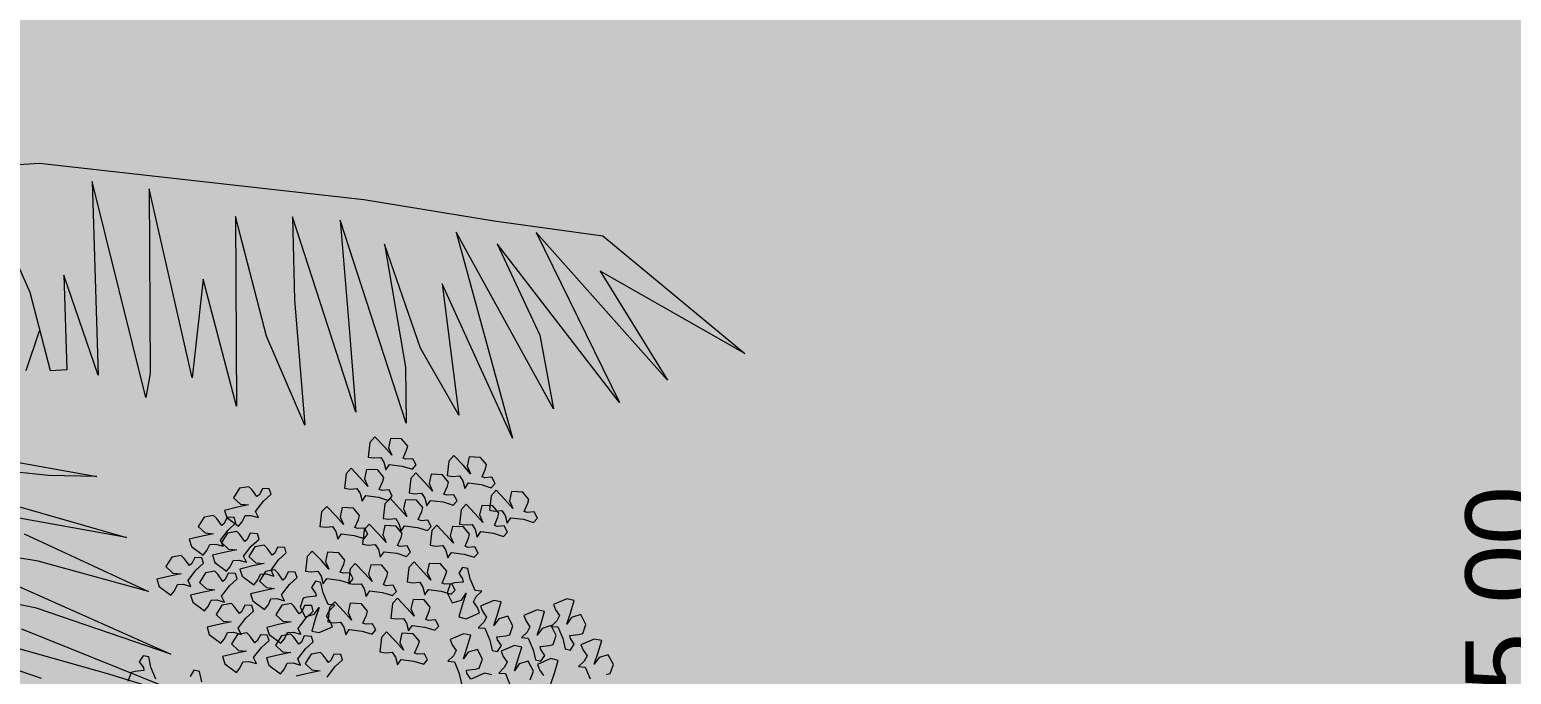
# Model space of a CAD drawing. Header units: metres. Extents: x 8 to 2416, y -346 to 476.
# Drawn here: x 24.817 to 27.759, y 30.288 to 31.567 of the extents above; entities that cross this region are included whole.
import ezdxf

# ---------------------------------------------------------------- set-up
doc = ezdxf.new("R2010")
doc.units = ezdxf.units.M
doc.header["$PDMODE"] = 34
doc.linetypes.add('0', pattern=[0])
doc.layers.get('0').update_dxf_attribs({"color": 250, "linetype": '0', "lineweight": 20})
doc.layers.get('Defpoints').update_dxf_attribs({"color": 6})
for name, color, linetype, lineweight in [('ARBOLES', 86, 'Continuous', 0), ('calle', 254, 'Continuous', 0), ('DIMENSIONES', 5, 'Continuous', 5)]:
    doc.layers.add(name, color=color, linetype=linetype, lineweight=lineweight)
doc.layers.add('grama', color=7, linetype='Continuous', lineweight=0, true_color=0x698c45)
doc.styles.add('ESC100-2mm', font='arial.ttf', dxfattribs={"height": 0.15})
doc.dimstyles.new('DIMS100', dxfattribs={"dimtxt": 0.15, "dimasz": 0.2, "dimexe": 0.1, "dimexo": 0.1, "dimgap": 0.05, "dimtad": 2, "dimzin": 4, "dimdsep": 46, "dimtxsty": 'ESC100-2mm', "dimblk": 'DOTSMALL', "dimcen": 0.1, "dimdle": 0.1, "dimclrd": 256, "dimclre": 256, "dimclrt": 1, "dimadec": 0, "dimazin": 0, "dimtfac": 1, "dimtix": 1, "dimtmove": 2, "dimatfit": 3, "dimfxl": 1, "dimtolj": 1, "dimtzin": 0, "dimlwd": -1, "dimarcsym": 0})

# ---------------------------------------------------------------- blocks, each defined once
blk = doc.blocks.new('A2')
at = {"layer": 'ARBOLES', "color": 87, "true_color": 0x4f6a34, "extrusion": (-5.08599e-09, -1.37735e-08, 1)}
for p, q in [((731.65, -88.75, 0), (748.02, -87.64, 0)), ((748.02, -87.64, 0), (799.56, -93.42, 0)), ((764.91, -124.86, 0), (756.39, -90.55, 0)), ((756.39, -90.55, 0), (757.33, -121.28, 0)), ((772.25, -121.74, 0), (765.43, -91.74, 0)), ((765.43, -91.74, 0), (765.6, -121.05, 0)), ((799.56, -93.42, 0), (820.22, -96.78, 0)), ((746.5, -108.16, 0), (740.41, -94.42, 0)), ((784.05, -115.09, 0), (779.14, -96.12, 0)), ((779.14, -96.12, 0), (779.3, -126.22, 0)), ((798.29, -127.18, 0), (788.18, -96.15, 0)), ((788.18, -96.15, 0), (788.51, -109.35, 0)), ((806.24, -128.92, 0), (795.77, -96.7, 0)), ((795.77, -96.7, 0), (797.28, -114.5, 0)), ((829.69, -126.64, 0), (814.19, -98.59, 0)), ((814.19, -98.59, 0), (823.13, -131.33, 0)), ((820.22, -96.78, 0), (837.52, -99.19, 0)), ((847.76, -122.11, 0), (826.9, -98.63, 0)), ((826.9, -98.63, 0), (840.16, -125.63, 0)), ((808.52, -117, 0), (802.82, -100.5, 0)), ((802.82, -100.5, 0), (806.16, -120.02, 0)), ((840.16, -125.63, 0), (820.73, -100.45, 0)), ((820.73, -100.45, 0), (827.49, -114.97, 0)), ((837.52, -99.19, 0), (860.07, -117.85, 0)), ((757.33, -121.28, 0), (751.89, -105.45, 0)), ((751.89, -105.45, 0), (752.36, -120.48, 0)), ((860.07, -117.85, 0), (837.09, -104.8, 0)), ((837.09, -104.8, 0), (847.76, -122.11, 0)), ((749.75, -120.62, 0), (746.5, -108.16, 0)), ((774.02, -106.05, 0), (772.25, -121.74, 0)), ((779.3, -126.22, 0), (774.02, -106.05, 0)), ((823.13, -131.33, 0), (811.96, -106.81, 0)), ((811.96, -106.81, 0), (814.62, -127.64, 0)), ((788.51, -109.35, 0), (790.17, -129.24, 0)), ((747.94, -114.34, 0), (745.82, -120.61, 0)), ((790.17, -129.24, 0), (784.05, -115.09, 0)), ((797.28, -114.5, 0), (798.29, -127.18, 0)), ((827.49, -114.97, 0), (829.69, -126.64, 0)), ((814.62, -127.64, 0), (808.52, -117, 0)), ((806.16, -120.02, 0), (806.24, -128.92, 0)), ((752.36, -120.48, 0), (749.75, -120.62, 0)), ((765.6, -121.05, 0), (764.91, -124.86, 0)), ((749.43, -137.22, 0), (733.32, -135.6, 0)), ((741.44, -134.58, 0), (757.13, -137.39, 0)), ((731.89, -138.51, 0), (761.85, -147.09, 0)), ((757.13, -137.39, 0), (749.43, -137.22, 0)), ((761.85, -147.09, 0), (744.17, -143.89, 0)), ((747.81, -150.86, 0), (729.88, -147.92, 0)), ((745.59, -146.51, 0), (765.33, -155.63, 0)), ((765.33, -155.63, 0), (747.81, -150.86, 0)), ((747.53, -158.3, 0), (730.9, -154.84, 0)), ((744.14, -154.62, 0), (768.85, -165.58, 0)), ((768.85, -165.58, 0), (747.53, -158.3, 0)), ((726.58, -161.89, 0), (748.28, -169.44, 0)), ((745.16, -161.58, 0), (776, -173.98, 0)), ((759.01, -168.8, 0), (741.75, -163.92, 0)), ((776, -173.98, 0), (759.01, -168.8, 0))]:
    blk.add_line(p, q, dxfattribs=at)
blk = doc.blocks.new('TREES')
at = {"layer": 'ARBOLES', "color": 252, "true_color": 0x8da178}
for p, q in [((-0.0247, 0.1708), (-0.0249, 0.1609)), ((-0.0216, 0.1749), (-0.0247, 0.1708)), ((-0.0149, 0.1689), (-0.0216, 0.1749)), ((-0.0111, 0.1749), (-0.0119, 0.1685)), ((-0.0036, 0.1753), (-0.0111, 0.1749)), ((0.001, 0.1708), (-0.0036, 0.1753)), ((0.0005, 0.168), (0.001, 0.1708)), ((-0.0249, 0.1609), (-0.0211, 0.1607)), ((-0.0211, 0.1607), (-0.0164, 0.1615)), ((-0.0164, 0.1615), (-0.014, 0.1584)), ((-0.0092, 0.1637), (-0.0149, 0.1689)), ((-0.0119, 0.1685), (-0.0092, 0.1637)), ((-0.0013, 0.1624), (0.0005, 0.168)), ((0.0007, 0.1618), (-0.0013, 0.1624)), ((0.0053, 0.1626), (0.0007, 0.1618)), ((0.0079, 0.1586), (0.0053, 0.1626)), ((0.0296, 0.1633), (0.0294, 0.1534)), ((0.0327, 0.1673), (0.0296, 0.1633)), ((0.0395, 0.1614), (0.0327, 0.1673)), ((0.0451, 0.1561), (0.0395, 0.1614)), ((0.0432, 0.1674), (0.0424, 0.161)), ((0.0424, 0.161), (0.0451, 0.1561)), ((0.0507, 0.1678), (0.0432, 0.1674)), ((0.0553, 0.1633), (0.0507, 0.1678)), ((0.053, 0.1549), (0.0549, 0.1605)), ((0.0549, 0.1605), (0.0553, 0.1633)), ((-0.0356, 0.1523), (-0.0387, 0.1482)), ((-0.0289, 0.1464), (-0.0356, 0.1523)), ((-0.0252, 0.1524), (-0.026, 0.146)), ((-0.0176, 0.1528), (-0.0252, 0.1524)), ((-0.013, 0.1482), (-0.0176, 0.1528)), ((-0.014, 0.1584), (-0.0122, 0.1534)), ((-0.0122, 0.1534), (-0.01, 0.1573)), ((-0.01, 0.1573), (-0.0014, 0.157)), ((-0.0014, 0.157), (0.0056, 0.1556)), ((0.0082, 0.1533), (0.0051, 0.1492)), ((0.0056, 0.1556), (0.0079, 0.1586)), ((0.0149, 0.1473), (0.0082, 0.1533)), ((0.0187, 0.1533), (0.0178, 0.1469)), ((0.0262, 0.1537), (0.0187, 0.1533)), ((0.0308, 0.1492), (0.0262, 0.1537)), ((0.0294, 0.1534), (0.0332, 0.1532)), ((0.0332, 0.1532), (0.0379, 0.154)), ((0.0379, 0.154), (0.0403, 0.1509)), ((0.0403, 0.1509), (0.0422, 0.1459)), ((0.055, 0.1543), (0.053, 0.1549)), ((0.0596, 0.1551), (0.055, 0.1543)), ((0.0622, 0.1511), (0.0596, 0.1551)), ((0.0599, 0.148), (0.0622, 0.1511)), ((-0.0387, 0.1482), (-0.0389, 0.1384)), ((-0.0232, 0.1411), (-0.0289, 0.1464)), ((-0.026, 0.146), (-0.0232, 0.1411)), ((-0.0154, 0.1398), (-0.0135, 0.1455)), ((-0.0135, 0.1455), (-0.013, 0.1482)), ((0.0051, 0.1492), (0.0049, 0.1394)), ((0.0206, 0.1421), (0.0149, 0.1473)), ((0.0178, 0.1469), (0.0206, 0.1421)), ((0.0284, 0.1408), (0.0303, 0.1464)), ((0.0304, 0.1402), (0.0284, 0.1408)), ((0.0303, 0.1464), (0.0308, 0.1492)), ((0.0351, 0.141), (0.0304, 0.1402)), ((0.0377, 0.137), (0.0351, 0.141)), ((0.0422, 0.1459), (0.0443, 0.1498)), ((0.0443, 0.1498), (0.053, 0.1495)), ((0.053, 0.1495), (0.0599, 0.148)), ((0.0603, 0.1426), (0.0601, 0.1328)), ((0.0634, 0.1467), (0.0603, 0.1426)), ((0.0701, 0.1407), (0.0634, 0.1467)), ((0.0758, 0.1355), (0.0701, 0.1407)), ((0.0739, 0.1467), (0.073, 0.1404)), ((0.073, 0.1404), (0.0758, 0.1355)), ((0.0814, 0.1471), (0.0739, 0.1467)), ((0.086, 0.1426), (0.0814, 0.1471)), ((0.0855, 0.1399), (0.086, 0.1426)), ((-0.1096, 0.1317), (-0.1131, 0.125)), ((-0.1034, 0.1334), (-0.1096, 0.1317)), ((-0.1013, 0.1316), (-0.1034, 0.1334)), ((-0.0973, 0.1272), (-0.1013, 0.1316)), ((-0.0942, 0.133), (-0.0958, 0.1286)), ((-0.0895, 0.1333), (-0.0942, 0.133)), ((-0.088, 0.1298), (-0.0895, 0.1333)), ((-0.0389, 0.1384), (-0.0351, 0.1382)), ((-0.0351, 0.1382), (-0.0305, 0.139)), ((-0.0305, 0.139), (-0.028, 0.1359)), ((-0.028, 0.1359), (-0.0262, 0.1308)), ((-0.0262, 0.1308), (-0.024, 0.1348)), ((-0.024, 0.1348), (-0.0154, 0.1345)), ((-0.0134, 0.1393), (-0.0154, 0.1398)), ((-0.0154, 0.1345), (-0.0085, 0.133)), ((-0.0088, 0.1401), (-0.0134, 0.1393)), ((-0.0107, 0.1304), (-0.0109, 0.1206)), ((-0.0076, 0.1345), (-0.0107, 0.1304)), ((-0.0062, 0.1361), (-0.0088, 0.1401)), ((-0.0085, 0.133), (-0.0062, 0.1361)), ((-0.0008, 0.1285), (-0.0076, 0.1345)), ((0.0029, 0.1345), (0.0021, 0.1282)), ((0.0104, 0.1349), (0.0029, 0.1345)), ((0.0049, 0.1394), (0.0087, 0.1391)), ((0.0087, 0.1391), (0.0133, 0.1399)), ((0.015, 0.1304), (0.0104, 0.1349)), ((0.0133, 0.1399), (0.0158, 0.1368)), ((0.0146, 0.1276), (0.015, 0.1304)), ((0.0158, 0.1368), (0.0176, 0.1318)), ((0.0176, 0.1318), (0.0198, 0.1357)), ((0.0198, 0.1357), (0.0284, 0.1354)), ((0.0284, 0.1354), (0.0353, 0.134)), ((0.0353, 0.134), (0.0377, 0.137)), ((0.041, 0.1313), (0.0408, 0.1215)), ((0.0441, 0.1354), (0.041, 0.1313)), ((0.0508, 0.1295), (0.0441, 0.1354)), ((0.0546, 0.1355), (0.0538, 0.1291)), ((0.0621, 0.1359), (0.0546, 0.1355)), ((0.0601, 0.1328), (0.0639, 0.1326)), ((0.0667, 0.1313), (0.0621, 0.1359)), ((0.0639, 0.1326), (0.0685, 0.1334)), ((0.0662, 0.1286), (0.0667, 0.1313)), ((0.0685, 0.1334), (0.071, 0.1302)), ((0.0836, 0.1342), (0.0855, 0.1399)), ((0.0856, 0.1337), (0.0836, 0.1342)), ((0.0903, 0.1345), (0.0856, 0.1337)), ((0.0929, 0.1305), (0.0903, 0.1345)), ((0.0905, 0.1274), (0.0929, 0.1305)), ((-0.1131, 0.125), (-0.108, 0.1211)), ((-0.1024, 0.1211), (-0.1097, 0.1188)), ((-0.108, 0.1211), (-0.1024, 0.1211)), ((-0.0958, 0.1286), (-0.0973, 0.1272)), ((-0.0973, 0.1172), (-0.0927, 0.1245)), ((-0.0927, 0.1245), (-0.088, 0.1298)), ((-0.0528, 0.121), (-0.053, 0.1112)), ((-0.0497, 0.1251), (-0.0528, 0.121)), ((-0.0429, 0.1192), (-0.0497, 0.1251)), ((-0.0392, 0.1252), (-0.04, 0.1188)), ((-0.0316, 0.1256), (-0.0392, 0.1252)), ((-0.027, 0.121), (-0.0316, 0.1256)), ((-0.0275, 0.1183), (-0.027, 0.121)), ((-0.0109, 0.1206), (-0.0071, 0.1204)), ((-0.0071, 0.1204), (-0.0024, 0.1212)), ((-0.0024, 0.1212), (0, 0.118)), ((0.0048, 0.1233), (-0.0008, 0.1285)), ((0.0021, 0.1282), (0.0048, 0.1233)), ((0.0127, 0.122), (0.0146, 0.1276)), ((0.0147, 0.1214), (0.0127, 0.122)), ((0.0193, 0.1222), (0.0147, 0.1214)), ((0.0219, 0.1182), (0.0193, 0.1222)), ((0.0408, 0.1215), (0.0446, 0.1213)), ((0.0446, 0.1213), (0.0493, 0.1221)), ((0.0493, 0.1221), (0.0517, 0.119)), ((0.0565, 0.1242), (0.0508, 0.1295)), ((0.0538, 0.1291), (0.0565, 0.1242)), ((0.0644, 0.1229), (0.0662, 0.1286)), ((0.0664, 0.1224), (0.0644, 0.1229)), ((0.071, 0.1232), (0.0664, 0.1224)), ((0.071, 0.1302), (0.0728, 0.1252)), ((0.0736, 0.1192), (0.071, 0.1232)), ((0.0728, 0.1252), (0.075, 0.1291)), ((0.075, 0.1291), (0.0836, 0.1289)), ((0.0836, 0.1289), (0.0905, 0.1274)), ((-0.1253, 0.1118), (-0.1316, 0.1101)), ((-0.1232, 0.1101), (-0.1253, 0.1118)), ((-0.1097, 0.1188), (-0.1183, 0.1159)), ((-0.1183, 0.1159), (-0.1163, 0.1112)), ((-0.1161, 0.1115), (-0.1178, 0.1071)), ((-0.1163, 0.1112), (-0.1079, 0.1061)), ((-0.1114, 0.1117), (-0.1161, 0.1115)), ((-0.1099, 0.1082), (-0.1114, 0.1117)), ((-0.1058, 0.1093), (-0.1041, 0.1137)), ((-0.1041, 0.1137), (-0.1002, 0.1142)), ((-0.1002, 0.1142), (-0.0949, 0.1133)), ((-0.0949, 0.1133), (-0.0973, 0.1172)), ((-0.053, 0.1112), (-0.0491, 0.111)), ((-0.0491, 0.111), (-0.0445, 0.1118)), ((-0.0445, 0.1118), (-0.042, 0.1087)), ((-0.0372, 0.1139), (-0.0429, 0.1192)), ((-0.04, 0.1188), (-0.0372, 0.1139)), ((-0.0294, 0.1126), (-0.0275, 0.1183)), ((-0.0274, 0.1121), (-0.0294, 0.1126)), ((-0.0228, 0.1129), (-0.0274, 0.1121)), ((-0.023, 0.1116), (-0.0232, 0.1018)), ((-0.0199, 0.1157), (-0.023, 0.1116)), ((-0.0202, 0.1089), (-0.0228, 0.1129)), ((-0.0131, 0.1098), (-0.0199, 0.1157)), ((-0.0094, 0.1158), (-0.0102, 0.1094)), ((-0.0018, 0.1162), (-0.0094, 0.1158)), ((0.0028, 0.1116), (-0.0018, 0.1162)), ((0, 0.118), (0.0019, 0.113)), ((0.0019, 0.113), (0.004, 0.1169)), ((0.0023, 0.1089), (0.0028, 0.1116)), ((0.004, 0.1169), (0.0127, 0.1166)), ((0.0127, 0.1166), (0.0196, 0.1152)), ((0.0196, 0.1152), (0.0219, 0.1182)), ((0.0226, 0.1154), (0.0224, 0.1055)), ((0.0257, 0.1195), (0.0226, 0.1154)), ((0.0324, 0.1135), (0.0257, 0.1195)), ((0.0381, 0.1083), (0.0324, 0.1135)), ((0.0362, 0.1195), (0.0354, 0.1131)), ((0.0354, 0.1131), (0.0381, 0.1083)), ((0.0437, 0.1199), (0.0362, 0.1195)), ((0.0483, 0.1154), (0.0437, 0.1199)), ((0.046, 0.107), (0.0478, 0.1126)), ((0.0478, 0.1126), (0.0483, 0.1154)), ((0.0517, 0.119), (0.0535, 0.1139)), ((0.0535, 0.1139), (0.0557, 0.1179)), ((0.0557, 0.1179), (0.0643, 0.1176)), ((0.0643, 0.1176), (0.0713, 0.1161)), ((0.0713, 0.1161), (0.0736, 0.1192)), ((-0.1316, 0.1101), (-0.135, 0.1034)), ((-0.135, 0.1034), (-0.1299, 0.0995)), ((-0.1192, 0.1056), (-0.1232, 0.1101)), ((-0.1178, 0.1071), (-0.1192, 0.1056)), ((-0.1192, 0.0956), (-0.1146, 0.1029)), ((-0.1149, 0.1008), (-0.1183, 0.094)), ((-0.1087, 0.1025), (-0.1149, 0.1008)), ((-0.1146, 0.1029), (-0.1099, 0.1082)), ((-0.1065, 0.1007), (-0.1087, 0.1025)), ((-0.1079, 0.1061), (-0.1058, 0.1093)), ((-0.1026, 0.0962), (-0.1065, 0.1007)), ((-0.0995, 0.1021), (-0.1011, 0.0977)), ((-0.0947, 0.1023), (-0.0995, 0.1021)), ((-0.0932, 0.0988), (-0.0947, 0.1023)), ((-0.042, 0.1087), (-0.0402, 0.1036)), ((-0.0402, 0.1036), (-0.0381, 0.1075)), ((-0.0381, 0.1075), (-0.0294, 0.1073)), ((-0.0294, 0.1073), (-0.0225, 0.1058)), ((-0.0232, 0.1018), (-0.0193, 0.1016)), ((-0.0225, 0.1058), (-0.0202, 0.1089)), ((-0.0193, 0.1016), (-0.0147, 0.1024)), ((-0.0147, 0.1024), (-0.0122, 0.0993)), ((-0.0074, 0.1045), (-0.0131, 0.1098)), ((-0.0102, 0.1094), (-0.0074, 0.1045)), ((0.0004, 0.1032), (0.0023, 0.1089)), ((0.0024, 0.1027), (0.0004, 0.1032)), ((0.007, 0.1035), (0.0024, 0.1027)), ((0.0096, 0.0995), (0.007, 0.1035)), ((0.0224, 0.1055), (0.0262, 0.1053)), ((0.0262, 0.1053), (0.0309, 0.1061)), ((0.0309, 0.1061), (0.0333, 0.103)), ((0.0333, 0.103), (0.0351, 0.098)), ((0.0351, 0.098), (0.0373, 0.1019)), ((0.0373, 0.1019), (0.0459, 0.1016)), ((0.0459, 0.1016), (0.0529, 0.1002)), ((0.048, 0.1064), (0.046, 0.107)), ((0.0526, 0.1072), (0.048, 0.1064)), ((0.0552, 0.1032), (0.0526, 0.1072)), ((0.0529, 0.1002), (0.0552, 0.1032)), ((-0.1317, 0.0972), (-0.1402, 0.0943)), ((-0.1402, 0.0943), (-0.1382, 0.0896)), ((-0.1243, 0.0995), (-0.1317, 0.0972)), ((-0.1299, 0.0995), (-0.1243, 0.0995)), ((-0.1277, 0.0877), (-0.1261, 0.0921)), ((-0.1261, 0.0921), (-0.1221, 0.0927)), ((-0.1221, 0.0927), (-0.1169, 0.0917)), ((-0.1169, 0.0917), (-0.1192, 0.0956)), ((-0.1183, 0.094), (-0.1132, 0.0901)), ((-0.1011, 0.0977), (-0.1026, 0.0962)), ((-0.1025, 0.0862), (-0.098, 0.0935)), ((-0.0956, 0.0932), (-0.099, 0.0865)), ((-0.098, 0.0935), (-0.0932, 0.0988)), ((-0.0894, 0.0949), (-0.0956, 0.0932)), ((-0.0873, 0.0932), (-0.0894, 0.0949)), ((-0.0833, 0.0887), (-0.0873, 0.0932)), ((-0.0802, 0.0946), (-0.0818, 0.0902)), ((-0.0754, 0.0948), (-0.0802, 0.0946)), ((-0.0787, 0.086), (-0.074, 0.0913)), ((-0.074, 0.0913), (-0.0754, 0.0948)), ((-0.0567, 0.0941), (-0.0598, 0.09)), ((-0.0499, 0.0882), (-0.0567, 0.0941)), ((-0.0462, 0.0942), (-0.047, 0.0878)), ((-0.0386, 0.0946), (-0.0462, 0.0942)), ((-0.034, 0.09), (-0.0386, 0.0946)), ((-0.0122, 0.0993), (-0.0104, 0.0942)), ((-0.0104, 0.0942), (-0.0082, 0.0982)), ((-0.0082, 0.0982), (0.0004, 0.0979)), ((0.0004, 0.0979), (0.0073, 0.0964)), ((0.0073, 0.0964), (0.0096, 0.0995)), ((0.0126, 0.0932), (0.0095, 0.0891)), ((0.0193, 0.0872), (0.0126, 0.0932)), ((0.023, 0.0932), (0.0222, 0.0869)), ((0.0306, 0.0936), (0.023, 0.0932)), ((0.0352, 0.0891), (0.0306, 0.0936)), ((0.0455, 0.0926), (0.0434, 0.0884)), ((0.0493, 0.0922), (0.0455, 0.0926)), ((0.0515, 0.0854), (0.0493, 0.0922)), ((-0.1508, 0.081), (-0.1542, 0.0743)), ((-0.1446, 0.0827), (-0.1508, 0.081)), ((-0.1425, 0.081), (-0.1446, 0.0827)), ((-0.1385, 0.0765), (-0.1425, 0.081)), ((-0.1382, 0.0896), (-0.1298, 0.0845)), ((-0.1354, 0.0824), (-0.137, 0.078)), ((-0.1306, 0.0826), (-0.1354, 0.0824)), ((-0.1292, 0.0791), (-0.1306, 0.0826)), ((-0.1298, 0.0845), (-0.1277, 0.0877)), ((-0.115, 0.0878), (-0.1235, 0.0849)), ((-0.1235, 0.0849), (-0.1216, 0.0802)), ((-0.1076, 0.0901), (-0.115, 0.0878)), ((-0.1132, 0.0901), (-0.1076, 0.0901)), ((-0.111, 0.0783), (-0.1094, 0.0827)), ((-0.1094, 0.0827), (-0.1055, 0.0833)), ((-0.1055, 0.0833), (-0.1002, 0.0824)), ((-0.0957, 0.0803), (-0.1043, 0.0774)), ((-0.1002, 0.0824), (-0.1025, 0.0862)), ((-0.099, 0.0865), (-0.0939, 0.0826)), ((-0.0883, 0.0826), (-0.0957, 0.0803)), ((-0.0939, 0.0826), (-0.0883, 0.0826)), ((-0.0818, 0.0902), (-0.0833, 0.0887)), ((-0.0832, 0.0787), (-0.0787, 0.086)), ((-0.0598, 0.09), (-0.06, 0.0802)), ((-0.06, 0.0802), (-0.0561, 0.08)), ((-0.0561, 0.08), (-0.0515, 0.0808)), ((-0.0515, 0.0808), (-0.049, 0.0777)), ((-0.0442, 0.0829), (-0.0499, 0.0882)), ((-0.047, 0.0878), (-0.0442, 0.0829)), ((-0.0364, 0.0816), (-0.0345, 0.0873)), ((-0.0344, 0.0811), (-0.0364, 0.0816)), ((-0.0345, 0.0873), (-0.034, 0.09)), ((-0.0298, 0.0819), (-0.0344, 0.0811)), ((-0.03, 0.0844), (-0.0302, 0.0746)), ((-0.0269, 0.0885), (-0.03, 0.0844)), ((-0.0272, 0.0779), (-0.0298, 0.0819)), ((-0.0201, 0.0825), (-0.0269, 0.0885)), ((-0.0144, 0.0773), (-0.0201, 0.0825)), ((-0.0164, 0.0885), (-0.0172, 0.0822)), ((-0.0172, 0.0822), (-0.0144, 0.0773)), ((-0.0088, 0.0889), (-0.0164, 0.0885)), ((-0.0043, 0.0844), (-0.0088, 0.0889)), ((-0.0066, 0.076), (-0.0047, 0.0816)), ((-0.0047, 0.0816), (-0.0043, 0.0844)), ((0.0095, 0.0891), (0.0093, 0.0793)), ((0.025, 0.082), (0.0193, 0.0872)), ((0.0222, 0.0869), (0.025, 0.082)), ((0.0328, 0.0807), (0.0347, 0.0863)), ((0.0348, 0.0801), (0.0328, 0.0807)), ((0.0347, 0.0863), (0.0352, 0.0891)), ((0.0395, 0.0809), (0.0348, 0.0801)), ((0.0384, 0.0806), (0.0368, 0.0744)), ((0.0411, 0.0816), (0.0384, 0.0806)), ((0.042, 0.0769), (0.0395, 0.0809)), ((0.0469, 0.0828), (0.0411, 0.0816)), ((0.0434, 0.0884), (0.0464, 0.0848)), ((0.0464, 0.0848), (0.0469, 0.0828)), ((0.0556, 0.0778), (0.0515, 0.0854)), ((-0.1542, 0.0743), (-0.1491, 0.0704)), ((-0.1435, 0.0704), (-0.1509, 0.0681)), ((-0.1491, 0.0704), (-0.1435, 0.0704)), ((-0.137, 0.078), (-0.1385, 0.0765)), ((-0.1384, 0.0665), (-0.1339, 0.0738)), ((-0.1339, 0.0738), (-0.1292, 0.0791)), ((-0.1272, 0.0726), (-0.1306, 0.0658)), ((-0.121, 0.0743), (-0.1272, 0.0726)), ((-0.1216, 0.0802), (-0.1131, 0.0751)), ((-0.1188, 0.0725), (-0.121, 0.0743)), ((-0.1149, 0.068), (-0.1188, 0.0725)), ((-0.1118, 0.0739), (-0.1134, 0.0695)), ((-0.1131, 0.0751), (-0.111, 0.0783)), ((-0.107, 0.0742), (-0.1118, 0.0739)), ((-0.1102, 0.0654), (-0.1055, 0.0706)), ((-0.1055, 0.0706), (-0.107, 0.0742)), ((-0.1043, 0.0774), (-0.1023, 0.0727)), ((-0.1023, 0.0727), (-0.0939, 0.0676)), ((-0.0939, 0.0676), (-0.0917, 0.0708)), ((-0.0917, 0.0708), (-0.0901, 0.0752)), ((-0.0869, 0.0773), (-0.0903, 0.0705)), ((-0.0903, 0.0705), (-0.0852, 0.0666)), ((-0.0901, 0.0752), (-0.0862, 0.0758)), ((-0.0807, 0.079), (-0.0869, 0.0773)), ((-0.0862, 0.0758), (-0.0809, 0.0748)), ((-0.0809, 0.0748), (-0.0832, 0.0787)), ((-0.0785, 0.0772), (-0.0807, 0.079)), ((-0.0746, 0.0727), (-0.0785, 0.0772)), ((-0.0731, 0.0742), (-0.0746, 0.0727)), ((-0.0715, 0.0786), (-0.0731, 0.0742)), ((-0.0667, 0.0788), (-0.0715, 0.0786)), ((-0.0699, 0.0701), (-0.0652, 0.0753)), ((-0.0652, 0.0753), (-0.0667, 0.0788)), ((-0.0526, 0.0739), (-0.0548, 0.0696)), ((-0.0488, 0.0734), (-0.0526, 0.0739)), ((-0.049, 0.0777), (-0.0472, 0.0726)), ((-0.0466, 0.0667), (-0.0488, 0.0734)), ((-0.0472, 0.0726), (-0.0451, 0.0766)), ((-0.0451, 0.0766), (-0.0364, 0.0763)), ((-0.0364, 0.0763), (-0.0295, 0.0748)), ((-0.0302, 0.0746), (-0.0263, 0.0744)), ((-0.0295, 0.0748), (-0.0272, 0.0779)), ((-0.0263, 0.0744), (-0.0217, 0.0752)), ((-0.0217, 0.0752), (-0.0193, 0.072)), ((-0.0193, 0.072), (-0.0174, 0.067)), ((-0.0174, 0.067), (-0.0153, 0.0709)), ((-0.0153, 0.0709), (-0.0066, 0.0706)), ((-0.0046, 0.0754), (-0.0066, 0.076)), ((-0.0066, 0.0706), (0.0003, 0.0692)), ((0, 0.0762), (-0.0046, 0.0754)), ((0.0026, 0.0722), (0, 0.0762)), ((0.0003, 0.0692), (0.0026, 0.0722)), ((0.0093, 0.0793), (0.0131, 0.079)), ((0.0131, 0.079), (0.0177, 0.0799)), ((0.0177, 0.0799), (0.0202, 0.0767)), ((0.0202, 0.0767), (0.022, 0.0717)), ((0.022, 0.0717), (0.0242, 0.0756)), ((0.0242, 0.0756), (0.0328, 0.0753)), ((0.0328, 0.0753), (0.0397, 0.0739)), ((0.0368, 0.0744), (0.0409, 0.0681)), ((0.0397, 0.0739), (0.042, 0.0769)), ((0.0409, 0.0681), (0.0469, 0.0705)), ((0.0469, 0.0705), (0.0497, 0.0754)), ((0.0497, 0.0754), (0.048, 0.0678)), ((0.0552, 0.0701), (0.0567, 0.0738)), ((0.0601, 0.0779), (0.0556, 0.0778)), ((0.0567, 0.0738), (0.0601, 0.0779)), ((0.0688, 0.0724), (0.0602, 0.0677)), ((0.0739, 0.0718), (0.0688, 0.0724)), ((0.0721, 0.063), (0.0739, 0.0718)), ((0.1179, 0.0781), (0.1093, 0.0733)), ((0.1093, 0.0733), (0.111, 0.0699)), ((0.123, 0.0774), (0.1179, 0.0781)), ((0.1212, 0.0686), (0.123, 0.0774)), ((-0.1509, 0.0681), (-0.1595, 0.0652)), ((-0.1595, 0.0652), (-0.1575, 0.0605)), ((-0.1575, 0.0605), (-0.1491, 0.0554)), ((-0.147, 0.0586), (-0.1453, 0.063)), ((-0.1453, 0.063), (-0.1414, 0.0636)), ((-0.1414, 0.0636), (-0.1361, 0.0626)), ((-0.1361, 0.0626), (-0.1384, 0.0665)), ((-0.1306, 0.0658), (-0.1255, 0.0619)), ((-0.1199, 0.0619), (-0.1273, 0.0596)), ((-0.1255, 0.0619), (-0.1199, 0.0619)), ((-0.1134, 0.0695), (-0.1149, 0.068)), ((-0.1148, 0.058), (-0.1102, 0.0654)), ((-0.087, 0.0643), (-0.0955, 0.0614)), ((-0.0955, 0.0614), (-0.0935, 0.0567)), ((-0.0796, 0.0666), (-0.087, 0.0643)), ((-0.0852, 0.0666), (-0.0796, 0.0666)), ((-0.0745, 0.0627), (-0.0699, 0.0701)), ((-0.0722, 0.0589), (-0.0745, 0.0627)), ((-0.0597, 0.0619), (-0.0613, 0.0556)), ((-0.0571, 0.0628), (-0.0597, 0.0619)), ((-0.0512, 0.064), (-0.0571, 0.0628)), ((-0.0548, 0.0696), (-0.0518, 0.066)), ((-0.0518, 0.066), (-0.0512, 0.064)), ((-0.0425, 0.0591), (-0.0466, 0.0667)), ((-0.0383, 0.0613), (-0.0414, 0.0572)), ((-0.0315, 0.0553), (-0.0383, 0.0613)), ((-0.0278, 0.0613), (-0.0286, 0.0549)), ((-0.0202, 0.0617), (-0.0278, 0.0613)), ((-0.0156, 0.0572), (-0.0202, 0.0617)), ((0.0007, 0.0638), (0.0005, 0.0539)), ((0.0038, 0.0678), (0.0007, 0.0638)), ((0.0105, 0.0619), (0.0038, 0.0678)), ((0.0162, 0.0566), (0.0105, 0.0619)), ((0.0143, 0.0679), (0.0135, 0.0615)), ((0.0135, 0.0615), (0.0162, 0.0566)), ((0.0218, 0.0683), (0.0143, 0.0679)), ((0.0264, 0.0638), (0.0218, 0.0683)), ((0.0241, 0.0553), (0.0259, 0.061)), ((0.0259, 0.061), (0.0264, 0.0638)), ((0.048, 0.0678), (0.0462, 0.059)), ((0.0513, 0.0583), (0.0599, 0.0631)), ((0.0582, 0.0665), (0.0552, 0.0701)), ((0.0599, 0.0631), (0.0582, 0.0665)), ((0.0602, 0.0677), (0.0619, 0.0643)), ((0.0619, 0.0643), (0.065, 0.0607)), ((0.065, 0.0607), (0.0635, 0.057)), ((0.0704, 0.0554), (0.0721, 0.063)), ((0.0733, 0.0603), (0.0704, 0.0554)), ((0.0792, 0.0627), (0.0733, 0.0603)), ((0.0833, 0.0564), (0.0792, 0.0627)), ((0.0986, 0.0687), (0.09, 0.064)), ((0.09, 0.064), (0.0918, 0.0605)), ((0.0918, 0.0605), (0.0948, 0.0569)), ((0.1037, 0.0681), (0.0986, 0.0687)), ((0.1019, 0.0592), (0.1037, 0.0681)), ((0.1125, 0.0626), (0.1091, 0.0585)), ((0.111, 0.0699), (0.114, 0.0663)), ((0.114, 0.0663), (0.1125, 0.0626)), ((0.1195, 0.0611), (0.1212, 0.0686)), ((0.1223, 0.0659), (0.1195, 0.0611)), ((0.1283, 0.0684), (0.1223, 0.0659)), ((0.1324, 0.062), (0.1283, 0.0684)), ((0.1308, 0.0558), (0.1324, 0.062)), ((-0.1491, 0.0554), (-0.147, 0.0586)), ((-0.1273, 0.0596), (-0.1358, 0.0567)), ((-0.1358, 0.0567), (-0.1338, 0.052)), ((-0.1338, 0.052), (-0.1254, 0.0469)), ((-0.1254, 0.0469), (-0.1233, 0.0501)), ((-0.1233, 0.0501), (-0.1217, 0.0545)), ((-0.1217, 0.0545), (-0.1177, 0.0551)), ((-0.1177, 0.0551), (-0.1125, 0.0542)), ((-0.114, 0.0519), (-0.1174, 0.0452)), ((-0.1125, 0.0542), (-0.1148, 0.058)), ((-0.1078, 0.0536), (-0.114, 0.0519)), ((-0.1057, 0.0519), (-0.1078, 0.0536)), ((-0.1017, 0.0474), (-0.1057, 0.0519)), ((-0.0986, 0.0533), (-0.1002, 0.0489)), ((-0.0938, 0.0535), (-0.0986, 0.0533)), ((-0.0924, 0.05), (-0.0938, 0.0535)), ((-0.0935, 0.0567), (-0.0851, 0.0516)), ((-0.0851, 0.0516), (-0.083, 0.0548)), ((-0.083, 0.0548), (-0.0814, 0.0592)), ((-0.0814, 0.0592), (-0.0774, 0.0598)), ((-0.0774, 0.0598), (-0.0722, 0.0589)), ((-0.0737, 0.0557), (-0.0771, 0.0489)), ((-0.0675, 0.0574), (-0.0737, 0.0557)), ((-0.0654, 0.0556), (-0.0675, 0.0574)), ((-0.0614, 0.0511), (-0.0654, 0.0556)), ((-0.0599, 0.0526), (-0.0614, 0.0511)), ((-0.0613, 0.0556), (-0.0572, 0.0493)), ((-0.0583, 0.057), (-0.0599, 0.0526)), ((-0.0535, 0.0573), (-0.0583, 0.057)), ((-0.0572, 0.0493), (-0.0513, 0.0518)), ((-0.0568, 0.0485), (-0.0521, 0.0537)), ((-0.0521, 0.0537), (-0.0535, 0.0573)), ((-0.0513, 0.0518), (-0.0484, 0.0566)), ((-0.0484, 0.0566), (-0.0502, 0.049)), ((-0.043, 0.0514), (-0.0415, 0.055)), ((-0.04, 0.0478), (-0.043, 0.0514)), ((-0.038, 0.0591), (-0.0425, 0.0591)), ((-0.0414, 0.0572), (-0.0416, 0.0474)), ((-0.0415, 0.055), (-0.038, 0.0591)), ((-0.0258, 0.0501), (-0.0315, 0.0553)), ((-0.0286, 0.0549), (-0.0258, 0.0501)), ((-0.018, 0.0488), (-0.0161, 0.0544)), ((-0.0161, 0.0544), (-0.0156, 0.0572)), ((0.0005, 0.0539), (0.0043, 0.0537)), ((0.0043, 0.0537), (0.009, 0.0545)), ((0.009, 0.0545), (0.0114, 0.0514)), ((0.0114, 0.0514), (0.0132, 0.0464)), ((0.0132, 0.0464), (0.0154, 0.0503)), ((0.0154, 0.0503), (0.024, 0.05)), ((0.0261, 0.0548), (0.0241, 0.0553)), ((0.0307, 0.0556), (0.0261, 0.0548)), ((0.0333, 0.0516), (0.0307, 0.0556)), ((0.031, 0.0485), (0.0333, 0.0516)), ((0.0462, 0.059), (0.0513, 0.0583)), ((0.0635, 0.057), (0.06, 0.0529)), ((0.06, 0.0529), (0.0645, 0.053)), ((0.0645, 0.053), (0.0686, 0.0453)), ((0.0791, 0.0492), (0.0817, 0.0502)), ((0.0817, 0.0502), (0.0833, 0.0564)), ((0.0933, 0.0532), (0.0898, 0.0491)), ((0.0948, 0.0569), (0.0933, 0.0532)), ((0.1002, 0.0517), (0.1019, 0.0592)), ((0.1031, 0.0565), (0.1002, 0.0517)), ((0.109, 0.059), (0.1031, 0.0565)), ((0.1131, 0.0527), (0.109, 0.059)), ((0.1091, 0.0585), (0.1136, 0.0586)), ((0.1115, 0.0464), (0.1131, 0.0527)), ((0.1136, 0.0586), (0.1177, 0.051)), ((0.1177, 0.051), (0.1199, 0.0442)), ((0.1223, 0.0536), (0.1281, 0.0548)), ((0.1228, 0.0516), (0.1223, 0.0536)), ((0.1258, 0.048), (0.1228, 0.0516)), ((0.1281, 0.0548), (0.1308, 0.0558)), ((0.1389, 0.0527), (0.1303, 0.048)), ((0.144, 0.0521), (0.1389, 0.0527)), ((0.1422, 0.0433), (0.144, 0.0521)), ((-0.1174, 0.0452), (-0.1123, 0.0413)), ((-0.1067, 0.0413), (-0.1141, 0.039)), ((-0.1123, 0.0413), (-0.1067, 0.0413)), ((-0.1002, 0.0489), (-0.1017, 0.0474)), ((-0.1016, 0.0374), (-0.0971, 0.0447)), ((-0.0971, 0.0447), (-0.0924, 0.05)), ((-0.0738, 0.0427), (-0.0824, 0.0398)), ((-0.0771, 0.0489), (-0.072, 0.0451)), ((-0.0664, 0.045), (-0.0738, 0.0427)), ((-0.072, 0.0451), (-0.0664, 0.045)), ((-0.0613, 0.0411), (-0.0568, 0.0485)), ((-0.059, 0.0373), (-0.0613, 0.0411)), ((-0.0502, 0.049), (-0.0519, 0.0402)), ((-0.0519, 0.0402), (-0.0468, 0.0396)), ((-0.0468, 0.0396), (-0.0382, 0.0443)), ((-0.0416, 0.0474), (-0.0377, 0.0471)), ((-0.0382, 0.0443), (-0.04, 0.0478)), ((-0.0377, 0.0471), (-0.0331, 0.0479)), ((-0.0331, 0.0479), (-0.0306, 0.0448)), ((-0.0306, 0.0448), (-0.0288, 0.0398)), ((-0.0288, 0.0398), (-0.0267, 0.0437)), ((-0.0267, 0.0437), (-0.018, 0.0434)), ((-0.016, 0.0482), (-0.018, 0.0488)), ((-0.018, 0.0434), (-0.0111, 0.042)), ((-0.0114, 0.049), (-0.016, 0.0482)), ((-0.0088, 0.045), (-0.0114, 0.049)), ((-0.0111, 0.042), (-0.0088, 0.045)), ((-0.0046, 0.0403), (-0.0048, 0.0305)), ((-0.0015, 0.0444), (-0.0046, 0.0403)), ((0.0053, 0.0384), (-0.0015, 0.0444)), ((0.009, 0.0444), (0.0082, 0.038)), ((0.0166, 0.0448), (0.009, 0.0444)), ((0.0212, 0.0403), (0.0166, 0.0448)), ((0.0207, 0.0375), (0.0212, 0.0403)), ((0.024, 0.05), (0.031, 0.0485)), ((0.0504, 0.048), (0.0418, 0.0433)), ((0.0418, 0.0433), (0.0435, 0.0399)), ((0.0555, 0.0474), (0.0504, 0.048)), ((0.0537, 0.0386), (0.0555, 0.0474)), ((0.0686, 0.0453), (0.0708, 0.0386)), ((0.0732, 0.048), (0.0791, 0.0492)), ((0.0737, 0.046), (0.0732, 0.048)), ((0.0768, 0.0424), (0.0737, 0.046)), ((0.0746, 0.0381), (0.0768, 0.0424)), ((0.0855, 0.0433), (0.0769, 0.0386)), ((0.0906, 0.0427), (0.0855, 0.0433)), ((0.0888, 0.0339), (0.0906, 0.0427)), ((0.0898, 0.0491), (0.0943, 0.0492)), ((0.0943, 0.0492), (0.0984, 0.0416)), ((0.0984, 0.0416), (0.1006, 0.0349)), ((0.103, 0.0443), (0.1089, 0.0454)), ((0.1036, 0.0422), (0.103, 0.0443)), ((0.1066, 0.0386), (0.1036, 0.0422)), ((0.1089, 0.0454), (0.1115, 0.0464)), ((0.1199, 0.0442), (0.1237, 0.0438)), ((0.1237, 0.0438), (0.1258, 0.048)), ((0.1303, 0.048), (0.1321, 0.0446)), ((0.1321, 0.0446), (0.1351, 0.0409)), ((0.1351, 0.0409), (0.1336, 0.0373)), ((0.1405, 0.0357), (0.1422, 0.0433)), ((0.1434, 0.0406), (0.1405, 0.0357)), ((0.1493, 0.043), (0.1434, 0.0406)), ((0.1534, 0.0367), (0.1493, 0.043)), ((-0.1141, 0.039), (-0.1227, 0.0361)), ((-0.1227, 0.0361), (-0.1207, 0.0314)), ((-0.1207, 0.0314), (-0.1123, 0.0263)), ((-0.1101, 0.0295), (-0.1085, 0.0339)), ((-0.1085, 0.0339), (-0.1046, 0.0345)), ((-0.1018, 0.0332), (-0.1052, 0.0264)), ((-0.1046, 0.0345), (-0.0993, 0.0335)), ((-0.0955, 0.0349), (-0.1018, 0.0332)), ((-0.0993, 0.0335), (-0.1016, 0.0374)), ((-0.0934, 0.0331), (-0.0955, 0.0349)), ((-0.0894, 0.0286), (-0.0934, 0.0331)), ((-0.088, 0.0301), (-0.0894, 0.0286)), ((-0.0863, 0.0345), (-0.088, 0.0301)), ((-0.0816, 0.0347), (-0.0863, 0.0345)), ((-0.0848, 0.0259), (-0.0801, 0.0312)), ((-0.0824, 0.0398), (-0.0804, 0.0351)), ((-0.0801, 0.0312), (-0.0816, 0.0347)), ((-0.0804, 0.0351), (-0.072, 0.03)), ((-0.072, 0.035), (-0.0754, 0.0283)), ((-0.0658, 0.0367), (-0.072, 0.035)), ((-0.072, 0.03), (-0.0698, 0.0332)), ((-0.0698, 0.0332), (-0.0682, 0.0377)), ((-0.0682, 0.0377), (-0.0643, 0.0382)), ((-0.0636, 0.035), (-0.0658, 0.0367)), ((-0.0643, 0.0382), (-0.059, 0.0373)), ((-0.0597, 0.0305), (-0.0636, 0.035)), ((-0.0582, 0.032), (-0.0597, 0.0305)), ((-0.0566, 0.0364), (-0.0582, 0.032)), ((-0.0518, 0.0366), (-0.0566, 0.0364)), ((-0.055, 0.0278), (-0.0503, 0.0331)), ((-0.0503, 0.0331), (-0.0518, 0.0366)), ((-0.0048, 0.0305), (-0.0009, 0.0302)), ((-0.0009, 0.0302), (0.0037, 0.031)), ((0.0037, 0.031), (0.0062, 0.0279)), ((0.011, 0.0332), (0.0053, 0.0384)), ((0.0082, 0.038), (0.011, 0.0332)), ((0.0188, 0.0319), (0.0207, 0.0375)), ((0.0208, 0.0313), (0.0188, 0.0319)), ((0.0254, 0.0321), (0.0208, 0.0313)), ((0.028, 0.0281), (0.0254, 0.0321)), ((0.0451, 0.0326), (0.0416, 0.0285)), ((0.0435, 0.0399), (0.0466, 0.0362)), ((0.0466, 0.0362), (0.0451, 0.0326)), ((0.052, 0.031), (0.0537, 0.0386)), ((0.0549, 0.0359), (0.052, 0.031)), ((0.0608, 0.0383), (0.0549, 0.0359)), ((0.0649, 0.032), (0.0608, 0.0383)), ((0.0633, 0.0258), (0.0649, 0.032)), ((0.0708, 0.0386), (0.0746, 0.0381)), ((0.0769, 0.0386), (0.0786, 0.0352)), ((0.0786, 0.0352), (0.0816, 0.0316)), ((0.0816, 0.0316), (0.0801, 0.0279)), ((0.0871, 0.0263), (0.0888, 0.0339)), ((0.0899, 0.0312), (0.0871, 0.0263)), ((0.0958, 0.0336), (0.0899, 0.0312)), ((0.1, 0.0273), (0.0958, 0.0336)), ((0.1006, 0.0349), (0.1044, 0.0344)), ((0.1109, 0.0368), (0.1023, 0.032)), ((0.1023, 0.032), (0.104, 0.0286)), ((0.1044, 0.0344), (0.1066, 0.0386)), ((0.116, 0.0361), (0.1109, 0.0368)), ((0.1142, 0.0273), (0.116, 0.0361)), ((0.1336, 0.0373), (0.1301, 0.0332)), ((0.1301, 0.0332), (0.1346, 0.0333)), ((0.1346, 0.0333), (0.1387, 0.0256)), ((0.1492, 0.0295), (0.1518, 0.0305)), ((0.1518, 0.0305), (0.1534, 0.0367)), ((-0.1123, 0.0263), (-0.1101, 0.0295)), ((-0.1019, 0.0202), (-0.1104, 0.0173)), ((-0.1052, 0.0264), (-0.1001, 0.0225)), ((-0.0945, 0.0225), (-0.1019, 0.0202)), ((-0.1001, 0.0225), (-0.0945, 0.0225)), ((-0.0894, 0.0186), (-0.0848, 0.0259)), ((-0.0721, 0.0221), (-0.0806, 0.0192)), ((-0.0754, 0.0283), (-0.0703, 0.0244)), ((-0.0647, 0.0244), (-0.0721, 0.0221)), ((-0.0703, 0.0244), (-0.0647, 0.0244)), ((-0.0596, 0.0205), (-0.055, 0.0278)), ((-0.0573, 0.0166), (-0.0596, 0.0205)), ((-0.0509, 0.0247), (-0.0544, 0.018)), ((-0.0447, 0.0264), (-0.0509, 0.0247)), ((-0.0426, 0.0246), (-0.0447, 0.0264)), ((-0.0386, 0.0202), (-0.0426, 0.0246)), ((-0.0371, 0.0216), (-0.0386, 0.0202)), ((-0.0355, 0.026), (-0.0371, 0.0216)), ((-0.0308, 0.0263), (-0.0355, 0.026)), ((-0.034, 0.0175), (-0.0293, 0.0227)), ((-0.0293, 0.0227), (-0.0308, 0.0263)), ((0.0062, 0.0279), (0.008, 0.0229)), ((0.008, 0.0229), (0.0102, 0.0268)), ((0.0102, 0.0268), (0.0188, 0.0265)), ((0.0188, 0.0265), (0.0257, 0.0251)), ((0.0257, 0.0251), (0.028, 0.0281)), ((0.0416, 0.0285), (0.0461, 0.0286)), ((0.0461, 0.0286), (0.0502, 0.0209)), ((0.0502, 0.0209), (0.0524, 0.0142)), ((0.0548, 0.0236), (0.0607, 0.0248)), ((0.0553, 0.0216), (0.0548, 0.0236)), ((0.0584, 0.018), (0.0553, 0.0216)), ((0.0671, 0.0227), (0.0585, 0.0179)), ((0.0607, 0.0248), (0.0633, 0.0258)), ((0.0722, 0.0221), (0.0671, 0.0227)), ((0.0801, 0.0279), (0.0767, 0.0238)), ((0.0767, 0.0238), (0.0812, 0.0239)), ((0.0812, 0.0239), (0.0852, 0.0162)), ((0.0983, 0.0211), (0.1, 0.0273)), ((0.104, 0.0286), (0.107, 0.025)), ((0.1125, 0.0198), (0.1142, 0.0273)), ((-0.1639, 0.0129), (-0.1661, 0.0086)), ((-0.1601, 0.0124), (-0.1639, 0.0129)), ((-0.1579, 0.0057), (-0.1601, 0.0124)), ((-0.1104, 0.0173), (-0.1084, 0.0126)), ((-0.1084, 0.0126), (-0.1, 0.0075)), ((-0.1, 0.0075), (-0.0979, 0.0107)), ((-0.0979, 0.0107), (-0.0963, 0.0151)), ((-0.0963, 0.0151), (-0.0923, 0.0157)), ((-0.0923, 0.0157), (-0.0871, 0.0148)), ((-0.0871, 0.0148), (-0.0894, 0.0186)), ((-0.0806, 0.0192), (-0.0786, 0.0145)), ((-0.0786, 0.0145), (-0.0702, 0.0094)), ((-0.0702, 0.0094), (-0.0681, 0.0126)), ((-0.0681, 0.0126), (-0.0665, 0.017)), ((-0.0665, 0.017), (-0.0625, 0.0176)), ((-0.0625, 0.0176), (-0.0573, 0.0166)), ((-0.051, 0.0117), (-0.0596, 0.0089)), ((-0.0544, 0.018), (-0.0493, 0.0141)), ((-0.0437, 0.014), (-0.051, 0.0117)), ((-0.0493, 0.0141), (-0.0437, 0.014)), ((-0.0386, 0.0101), (-0.034, 0.0175)), ((-0.171, 0.0008), (-0.1726, -0.0054)), ((-0.1684, 0.0018), (-0.171, 0.0008)), ((-0.1625, 0.003), (-0.1684, 0.0018)), ((-0.1661, 0.0086), (-0.163, 0.005)), ((-0.163, 0.005), (-0.1625, 0.003)), ((-0.1538, -0.002), (-0.1579, 0.0057)), ((-0.1288, 0.0063), (-0.131, 0.002)), ((-0.125, 0.0058), (-0.1288, 0.0063)), ((-0.1228, -0.0009), (-0.125, 0.0058))]:
    blk.add_line(p, q, dxfattribs=at)
blk = doc.blocks.new('_DotSmall')
at = {"color": 0, "linetype": 'ByBlock', "lineweight": 13, "const_width": 0.5}
blk.add_lwpolyline([(-0.0625, 0, 1), (0.0625, 0, 1)], format="xyb", close=True, dxfattribs=at)
blk = doc.blocks.new('*D465')
at = {"layer": 'Defpoints', "color": 0, "transparency": 16777216}
for p in [(27.9502, 32.9576), (27.8707, 27.9576), (27.9501, 27.9576)]:
    blk.add_point(p, dxfattribs=at)
at = {"layer": 'DIMENSIONES', "transparency": 16777216}
blk.add_line((27.8707, 33.0576), (27.8707, 27.8576), dxfattribs=at)
at = {"layer": 'DIMENSIONES', "transparency": 16777216, "xscale": 0.2, "yscale": 0.2, "zscale": 0.2}
for p, rotation in [((27.8707, 32.9576), 89.99988540653857), ((27.8707, 27.9576), 269.9998854065386)]:
    blk.add_blockref('_DotSmall', p, dxfattribs=dict(at, rotation=rotation))
at = {"layer": 'DIMENSIONES', "color": 5, "transparency": 16777216, "insert": (27.7441, 30.4576), "char_height": 0.15, "attachment_point": 5, "rotation": 89.9999, "style": 'ESC100-2mm'}
blk.add_mtext('\\A1;5.00', dxfattribs=at)

msp = doc.modelspace()

# ---------------------------------------------------------------- hatches: boundary and pattern name
at = {"layer": 'grama', "transparency": 33554495}
h = msp.add_hatch(color=256, dxfattribs=at)
h.dxf.hatch_style = 1
edge = h.paths.add_edge_path()
edge.add_line((80.8091, 57.9566), (21.0607, 57.947))
edge.add_line((21.0607, 57.947), (21.0385, 56.947))
edge.add_line((21.0385, 56.947), (37.3509, 56.9496))
edge.add_arc((37.351, 56.3496), 0.6, 0.0092, 90.0092, ccw=False)
edge.add_line((37.951, 56.3497), (37.9514, 53.9497))
edge.add_arc((37.3514, 53.9496), 0.6, -89.9908, 0.0092, ccw=False)
edge.add_line((37.3515, 53.3496), (36.0515, 53.3494))
edge.add_arc((36.0515, 53.0494), 0.3, 90.0092, 180.0139)
edge.add_line((35.7515, 53.0493), (35.7516, 52.9481))
edge.add_line((35.7516, 52.9481), (52.3266, 52.9536))
edge.add_line((52.3266, 52.9536), (52.3266, 53.2536))
edge.add_line((52.3266, 53.2536), (62.2016, 53.2536))
edge.add_line((62.2016, 53.2536), (62.2016, 47.4481))
edge.add_line((62.2016, 47.4481), (63.2016, 47.4481))
edge.add_line((63.2016, 47.4481), (63.2016, 53.2549))
edge.add_line((63.2016, 53.2549), (70.7634, 53.2529))
edge.add_line((70.7634, 53.2529), (70.7634, 47.7461))
edge.add_line((70.7634, 47.7461), (71.3634, 47.7481))
edge.add_line((71.3634, 47.7481), (71.3634, 38.1618))
edge.add_line((71.3634, 38.1618), (70.7634, 38.1624))
edge.add_line((70.7634, 38.1624), (70.7634, 32.6542))
edge.add_line((70.7634, 32.6542), (63.2016, 32.6549))
edge.add_line((63.2016, 32.6549), (63.2016, 38.459))
edge.add_line((63.2016, 38.459), (62.2016, 38.459))
edge.add_line((62.2016, 38.459), (62.1891, 32.6536))
edge.add_line((62.1891, 32.6536), (52.3266, 32.6536))
edge.add_line((52.3266, 32.6536), (52.3266, 32.9536))
edge.add_line((52.3266, 32.9536), (27.9516, 32.959))
edge.add_line((27.9516, 32.959), (27.9516, 39.359))
edge.add_line((27.9516, 39.359), (26.8226, 39.359))
edge.add_line((26.8226, 39.359), (26.8226, 40.259))
edge.add_line((26.8226, 40.259), (26.4226, 40.259))
edge.add_line((26.4226, 40.259), (26.4226, 45.6481))
edge.add_line((26.4226, 45.6481), (26.8226, 45.6481))
edge.add_line((26.8226, 45.6481), (26.8226, 46.5481))
edge.add_line((26.8226, 46.5481), (27.9516, 46.5481))
edge.add_line((27.9516, 46.5481), (27.9516, 52.9481))
edge.add_line((27.9516, 52.9481), (28.1515, 52.9481))
edge.add_line((28.1515, 52.9481), (28.1515, 53.0481))
edge.add_arc((27.8515, 53.0481), 0.3, 0.0092, 90.0092)
edge.add_line((27.8515, 53.3481), (25.1634, 53.3476))
edge.add_arc((25.1635, 52.5476), 0.8, 90.0092, 198.7971)
edge.add_arc((-3.0236, 42.9535), 28.9752, -26.20209, 18.79711, ccw=False)
edge.add_arc((21.1796, 31.043), 2, 270, 333.7979, ccw=False)
edge.add_line((21.1796, 29.043), (20.4196, 29.043))
edge.add_line((20.4196, 29.043), (20.3955, 27.9576))
edge.add_line((20.3955, 27.9576), (80.305, 27.9575))
edge.add_line((80.305, 27.9575), (80.8091, 57.9566))

# ---------------------------------------------------------------- linework, layer by layer
at = {"layer": 'calle'}
msp.add_arc((-3.0236, 42.9535), 28.9752, 333.79791, 18.79711, dxfattribs=at)

# ---------------------------------------------------------------- block references
at = {"layer": 'ARBOLES', "xscale": 0.0125, "yscale": 0.0125, "zscale": 0.0125}
msp.add_blockref('A2', (15.4862, 32.3979, 0), dxfattribs=at)
at = {"layer": 'ARBOLES', "xscale": 2.935254890295517, "yscale": 2.935254890295517, "zscale": 2.935254890295517, "rotation": 354.6252016265699}
msp.add_blockref('TREES', (25.5176, 30.242, 0), dxfattribs=at)

# ---------------------------------------------------------------- dimensions: what is measured, and where the dimension line sits
at = {"layer": 'DIMENSIONES'}
dim = msp.add_aligned_dim(p1=(27.9502, 32.9576), p2=(27.9501, 27.9576), distance=-0.0795, dimstyle='DIMS100', override={"dimexe": 0, "dimclrt": 5, "dimfxl": 0.1, "dimfxlon": 1}, dxfattribs=at)
dim.commit()
dim.dimension.update_dxf_attribs({"geometry": '*D465', "text_midpoint": (27.7441, 30.4576)})

doc.saveas('drawing.dxf')
